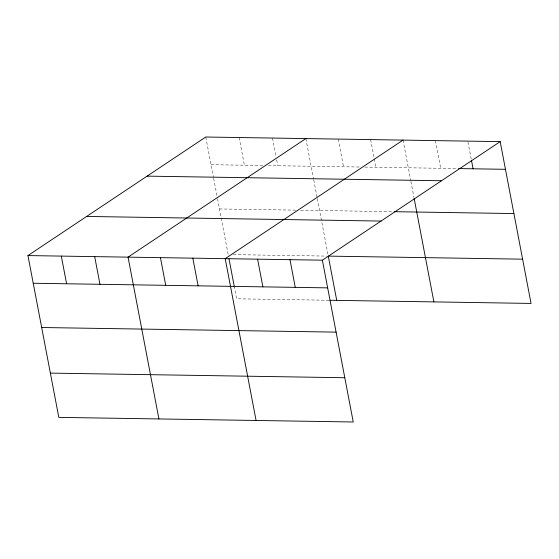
<?xml version="1.0" encoding="UTF-8"?>
<svg xmlns="http://www.w3.org/2000/svg" width="559" height="559" viewBox="0 0 559 559"><rect width="100%" height="100%" fill="white"/><g stroke="black" fill="none" stroke-linecap="round" stroke-linejoin="round"><path stroke-width="0.42" stroke-dasharray="2.79 2.1" d="M211.043 164.688L264.086 165.52M268.369 165.59L359.723 167.022M364.838 167.099L457.737 168.559M219.484 208.947L296.487 210.156M300.763 210.226L393.739 211.679M233.32 254.631L326.575 256.092M329.027 300.26L236.625 298.813L234.354 286.893M467.96 141.958L471.321 159.574M435.412 140.609L440.695 168.287M403.025 140.099L410.739 180.55M410.9 181.402L413.988 197.572M370.638 139.596L375.921 167.274M338.251 139.086L343.533 166.764M305.864 138.576L313.578 179.027M313.746 179.879L317.156 197.753M317.316 198.606L328.126 255.274M272.499 138.059L276.02 156.506M276.656 159.867L277.774 165.737M239.126 137.535L244.409 165.212M205.761 137.011L213.475 177.455M213.643 178.307L217.374 197.886M217.535 198.738L228.184 254.548"/><path stroke-width="0.84" d="M500.186 141.623L322.375 260.187L353.239 421.989L58.814 417.377L27.95 255.575L205.761 137.011L500.186 141.623L531.05 303.425L329.887 300.274M305.864 138.576L128.053 257.14L158.917 418.943M403.025 140.099L225.214 258.663L256.078 420.466M458.59 168.573L505.462 169.307M147.087 176.134L441.505 180.753M394.591 211.693L513.91 213.566M86.631 216.445L381.049 221.064M522.609 259.166L328.287 256.12L336.728 300.379M27.95 255.575L322.375 260.187M33.233 283.252L327.651 287.871M41.673 327.511L336.099 332.13M50.373 373.112L344.798 377.73M471.482 160.412L473.082 168.797M414.149 198.424L433.889 301.902M289.988 259.683L295.264 287.361M257.601 259.173L262.884 286.851M228.994 258.803L234.354 286.893M192.827 258.16L198.11 285.838M160.44 257.65L165.723 285.328M94.688 256.623L99.963 284.3M61.315 256.099L66.598 283.776"/></g></svg>
